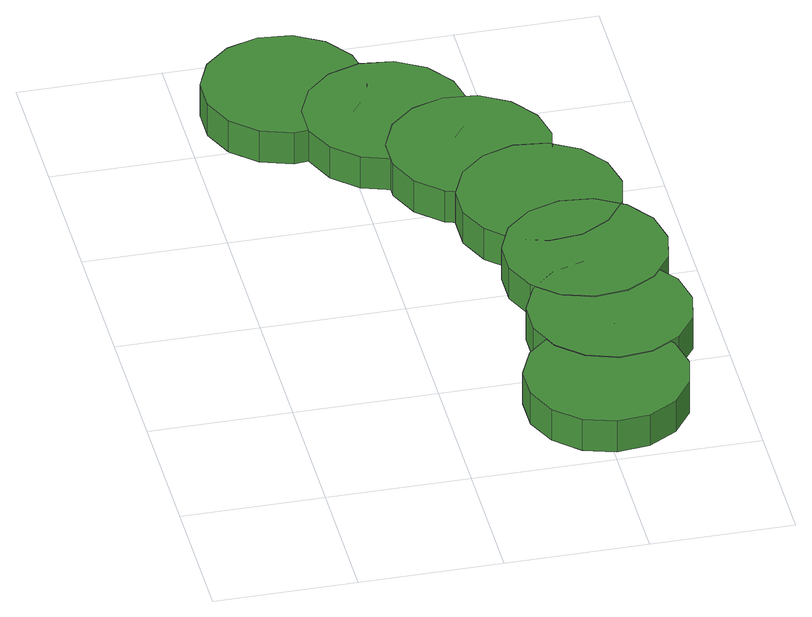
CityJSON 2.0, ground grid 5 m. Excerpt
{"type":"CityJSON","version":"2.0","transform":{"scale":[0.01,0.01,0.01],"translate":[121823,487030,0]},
"CityObjects":{
"tree1":{"type":"SolitaryVegetationObject","attributes":{"function":"something"},"geometry":[{"type":"MultiSurface","lod":"1","boundaries":[[[0,1,2,3,4,5,6,7,8,9,10,11,12,13,14]],[[15,16,17,18,19,20,21,22,23,24,25,26,27,28,29]],[[0,29,28,1]],[[1,28,27,2]],[[2,27,26,3]],[[3,26,25,4]],[[4,25,24,5]],[[5,24,23,6]],[[6,23,22,7]],[[7,22,21,8]],[[8,21,20,9]],[[9,20,19,10]],[[10,19,18,11]],[[11,18,17,12]],[[12,17,16,13]],[[13,16,15,14]],[[14,15,29,0]]]}]},
"tree2":{"type":"SolitaryVegetationObject","attributes":{"function":"something"},"geometry":[{"type":"MultiSurface","lod":"1","boundaries":[[[30,31,32,33,34,35,36,37,38,39,40,41,42,43,44]],[[45,46,47,48,49,50,51,52,53,54,55,56,57,58,59]],[[30,59,58,31]],[[31,58,57,32]],[[32,57,56,33]],[[33,56,55,34]],[[34,55,54,35]],[[35,54,53,36]],[[36,53,52,37]],[[37,52,51,38]],[[38,51,50,39]],[[39,50,49,40]],[[40,49,48,41]],[[41,48,47,42]],[[42,47,46,43]],[[43,46,45,44]],[[44,45,59,30]]]}]},
"tree3":{"type":"SolitaryVegetationObject","attributes":{"function":"something"},"geometry":[{"type":"MultiSurface","lod":"1","boundaries":[[[60,61,62,63,64,65,66,67,68,69,70,71,72,73,74]],[[75,76,77,78,79,80,81,82,83,84,85,86,87,88,89]],[[60,89,88,61]],[[61,88,87,62]],[[62,87,86,63]],[[63,86,85,64]],[[64,85,84,65]],[[65,84,83,66]],[[66,83,82,67]],[[67,82,81,68]],[[68,81,80,69]],[[69,80,79,70]],[[70,79,78,71]],[[71,78,77,72]],[[72,77,76,73]],[[73,76,75,74]],[[74,75,89,60]]]}]},
"tree4":{"type":"SolitaryVegetationObject","attributes":{"function":"something"},"geometry":[{"type":"MultiSurface","lod":"1","boundaries":[[[90,91,92,93,94,95,96,97,98,99,100,101,102,103,104]],[[105,106,107,108,109,110,111,112,113,114,115,116,117,118,119]],[[90,119,118,91]],[[91,118,117,92]],[[92,117,116,93]],[[93,116,115,94]],[[94,115,114,95]],[[95,114,113,96]],[[96,113,112,97]],[[97,112,111,98]],[[98,111,110,99]],[[99,110,109,100]],[[100,109,108,101]],[[101,108,107,102]],[[102,107,106,103]],[[103,106,105,104]],[[104,105,119,90]]]}]},
"tree5":{"type":"SolitaryVegetationObject","attributes":{"function":"something"},"geometry":[{"type":"MultiSurface","lod":"1","boundaries":[[[120,121,122,123,124,125,126,127,128,129,130,131,132,133,134]],[[135,136,137,138,139,140,141,142,143,144,145,146,147,148,149]],[[120,149,148,121]],[[121,148,147,122]],[[122,147,146,123]],[[123,146,145,124]],[[124,145,144,125]],[[125,144,143,126]],[[126,143,142,127]],[[127,142,141,128]],[[128,141,140,129]],[[129,140,139,130]],[[130,139,138,131]],[[131,138,137,132]],[[132,137,136,133]],[[133,136,135,134]],[[134,135,149,120]]]}]},
"tree6":{"type":"SolitaryVegetationObject","attributes":{"function":"something"},"geometry":[{"type":"MultiSurface","lod":"1","boundaries":[[[150,151,152,153,154,155,156,157,158,159,160,161,162,163,164]],[[165,166,167,168,169,170,171,172,173,174,175,176,177,178,179]],[[150,179,178,151]],[[151,178,177,152]],[[152,177,176,153]],[[153,176,175,154]],[[154,175,174,155]],[[155,174,173,156]],[[156,173,172,157]],[[157,172,171,158]],[[158,171,170,159]],[[159,170,169,160]],[[160,169,168,161]],[[161,168,167,162]],[[162,167,166,163]],[[163,166,165,164]],[[164,165,179,150]]]}]},
"tree7":{"type":"SolitaryVegetationObject","attributes":{"function":"something"},"geometry":[{"type":"MultiSurface","lod":"1","boundaries":[[[180,181,182,183,184,185,186,187,188,189,190,191,192,193,194]],[[195,196,197,198,199,200,201,202,203,204,205,206,207,208,209]],[[180,209,208,181]],[[181,208,207,182]],[[182,207,206,183]],[[183,206,205,184]],[[184,205,204,185]],[[185,204,203,186]],[[186,203,202,187]],[[187,202,201,188]],[[188,201,200,189]],[[189,200,199,190]],[[190,199,198,191]],[[191,198,197,192]],[[192,197,196,193]],[[193,196,195,194]],[[194,195,209,180]]]}]}
},
"vertices":[
[628,2176,156],[603,2290,156],[534,2385,156],[433,2444,156],[316,2456,156],[204,2420,156],[117,2342,156],[69,2234,156],[69,2117,156],[117,2010,156],[204,1931,156],[316,1895,156],[433,1907,156],[534,1966,156],[603,2061,156],[603,2061,29],[534,1966,29],[433,1907,29],[316,1895,29],[204,1931,29],[117,2010,29],[69,2117,29],[69,2234,29],[117,2342,29],[204,2420,29],[316,2456,29],[433,2444,29],[534,2385,29],[603,2290,29],[628,2176,29],
[1317,313,163],[1292,428,163],[1223,523,163],[1121,581,163],[1005,594,163],[893,557,163],[806,479,163],[758,371,163],[758,254,163],[806,147,163],[893,68,163],[1005,32,163],[1121,44,163],[1223,103,163],[1292,198,163],[1292,198,36],[1223,103,36],[1121,44,36],[1005,32,36],[893,68,36],[806,147,36],[758,254,36],[758,371,36],[806,479,36],[893,557,36],[1005,594,36],[1121,581,36],[1223,523,36],[1292,428,36],[1317,313,36],
[926,1951,159],[901,2066,159],[832,2161,159],[731,2220,159],[614,2232,159],[502,2196,159],[415,2117,159],[367,2010,159],[367,1892,159],[415,1785,159],[502,1707,159],[614,1670,159],[731,1683,159],[832,1741,159],[901,1836,159],[901,1836,32],[832,1741,32],[731,1683,32],[614,1670,32],[502,1707,32],[415,1785,32],[367,1892,32],[367,2010,32],[415,2117,32],[502,2196,32],[614,2232,32],[731,2220,32],[832,2161,32],[901,2066,32],[926,1951,32],
[1407,668,165],[1383,783,165],[1314,878,165],[1212,937,165],[1096,949,165],[984,913,165],[897,834,165],[849,727,165],[849,610,165],[897,502,165],[984,424,165],[1096,387,165],[1212,400,165],[1314,458,165],[1383,553,165],[1383,553,38],[1314,458,38],[1212,400,38],[1096,387,38],[984,424,38],[897,502,38],[849,610,38],[849,727,38],[897,834,38],[984,913,38],[1096,949,38],[1212,937,38],[1314,878,38],[1383,783,38],[1407,668,38],
[1156,1694,163],[1131,1808,163],[1062,1903,163],[961,1962,163],[844,1974,163],[732,1938,163],[645,1860,163],[597,1752,163],[597,1635,163],[645,1528,163],[732,1449,163],[844,1413,163],[961,1425,163],[1062,1484,163],[1131,1579,163],[1131,1579,36],[1062,1484,36],[961,1425,36],[844,1413,36],[732,1449,36],[645,1528,36],[597,1635,36],[597,1752,36],[645,1860,36],[732,1938,36],[844,1974,36],[961,1962,36],[1062,1903,36],[1131,1808,36],[1156,1694,36],
[1403,1024,167],[1379,1139,167],[1310,1234,167],[1208,1293,167],[1091,1305,167],[980,1269,167],[892,1190,167],[845,1083,167],[845,966,167],[892,858,167],[980,780,167],[1091,744,167],[1208,756,167],[1310,815,167],[1379,910,167],[1379,910,40],[1310,815,40],[1208,756,40],[1091,744,40],[980,780,40],[892,858,40],[845,966,40],[845,1083,40],[892,1190,40],[980,1269,40],[1091,1305,40],[1208,1293,40],[1310,1234,40],[1379,1139,40],[1403,1024,40],
[1324,1370,167],[1299,1485,167],[1230,1580,167],[1129,1638,167],[1012,1651,167],[900,1614,167],[813,1536,167],[765,1428,167],[765,1311,167],[813,1204,167],[900,1125,167],[1012,1089,167],[1129,1101,167],[1230,1160,167],[1299,1255,167],[1299,1255,40],[1230,1160,40],[1129,1101,40],[1012,1089,40],[900,1125,40],[813,1204,40],[765,1311,40],[765,1428,40],[813,1536,40],[900,1614,40],[1012,1651,40],[1129,1638,40],[1230,1580,40],[1299,1485,40],[1324,1370,40]
]}
